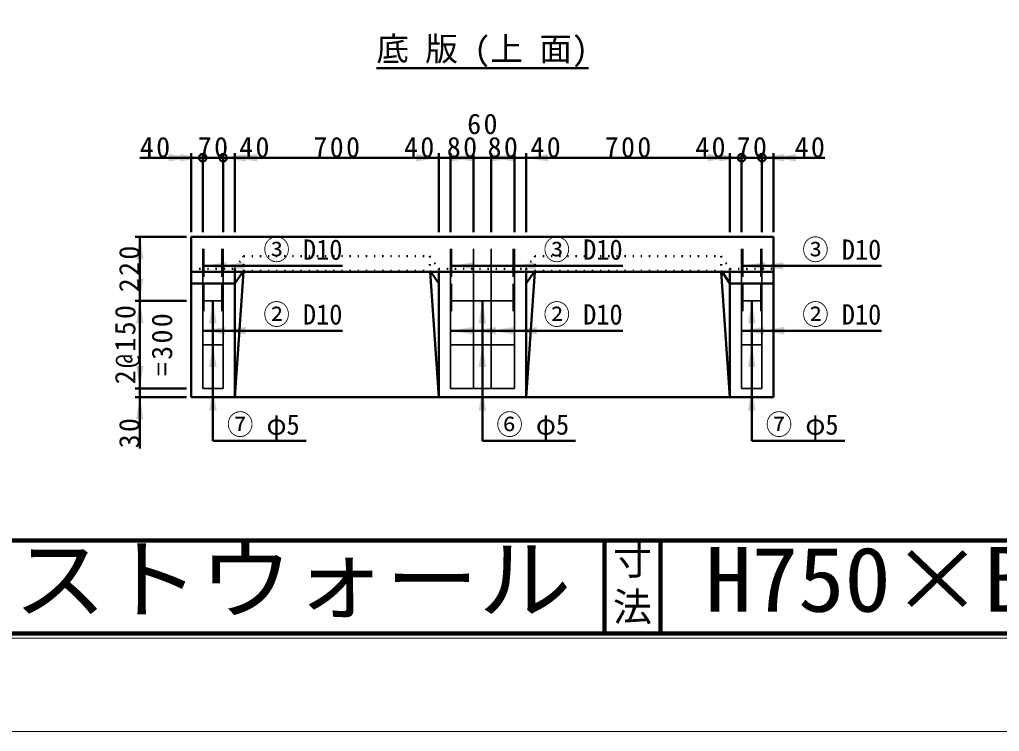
# Model space of a CAD drawing. Units: millimetres, scale not verified. Extents: x -2102 to 2102, y -1485 to 1485.
# Drawn here: x 0 to 1051, y -1485 to -721 of the extents above; entities that cross this region are included whole.
import ezdxf
from ezdxf.enums import TextEntityAlignment as Align

# ---------------------------------------------------------------- set-up
doc = ezdxf.new("R2010")
doc.units = ezdxf.units.MM
doc.header["$LTSCALE"] = 5
doc.linetypes.add('DASHED', pattern=[7.5, 6, -1.5])
doc.linetypes.add('DOTTED', pattern=[1.75, 0.25, -1.5])
doc.layers.add('0-0_V-nasSTD', color=7, linetype='Continuous', lineweight=50)
doc.layers.add('0-1_0', color=7, linetype='Continuous', lineweight=100)
doc.styles.add('ＭＳ ゴシック', font='')
doc.styles.get('ＭＳ ゴシック').set_extended_font_data('MS Gothic')

msp = doc.modelspace()

# ---------------------------------------------------------------- linework, layer by layer
at = {"layer": '0-0_V-nasSTD'}
for p, q in [((382.773, -773.097), (610.273, -773.097)), ((184.023, -869.347), (129.023, -869.347)), ((184.023, -864.347), (184.023, -949.347)), ((196.523, -869.347), (184.023, -869.347)), ((196.523, -864.347), (196.523, -949.347)), ((218.399, -869.347), (196.524, -869.347)), ((218.398, -864.347), (218.398, -949.347)), ((230.898, -869.347), (218.398, -869.347)), ((230.898, -864.347), (230.898, -949.347)), ((449.648, -869.347), (230.898, -869.347)), ((449.648, -864.347), (449.648, -949.347)), ((462.148, -869.347), (449.648, -869.347)), ((462.148, -864.347), (462.148, -949.347)), ((487.148, -869.347), (462.148, -869.347)), ((487.148, -864.347), (487.148, -949.347)), ((505.898, -869.347), (487.148, -869.347)), ((505.898, -864.347), (505.898, -949.347)), ((505.898, -869.347), (530.898, -869.347)), ((530.898, -864.347), (530.898, -949.347)), ((530.898, -869.347), (543.398, -869.347)), ((543.398, -864.347), (543.398, -949.347)), ((543.398, -869.347), (762.148, -869.347)), ((762.148, -864.347), (762.148, -949.347)), ((762.148, -869.347), (774.648, -869.347)), ((774.646, -869.347), (796.521, -869.347)), ((774.648, -864.347), (774.648, -949.347)), ((796.523, -864.347), (796.523, -949.347)), ((796.523, -869.347), (809.023, -869.347)), ((809.023, -864.347), (809.023, -949.347)), ((809.023, -869.347), (864.023, -869.347)), ((179.023, -954.347), (124.023, -954.347)), ((129.023, -954.347), (129.023, -1023.097)), ((184.023, -954.347), (184.023, -1126.222)), ((809.023, -954.347), (184.023, -954.347)), ((809.023, -954.347), (809.023, -1126.222)), ((346.523, -985.472), (197.773, -985.472)), ((647.148, -985.472), (463.398, -985.472)), ((924.648, -985.472), (775.898, -985.472)), ((809.023, -991.847), (184.023, -991.847)), ((230.898, -991.847), (230.898, -1126.222)), ((239.421, -991.847), (230.898, -1004.347)), ((230.898, -1126.222), (240.209, -991.847)), ((440.337, -991.847), (449.648, -1126.222)), ((441.125, -991.847), (449.648, -1004.347)), ((449.648, -1126.222), (449.648, -991.847)), ((543.398, -991.847), (543.398, -1126.222)), ((551.921, -991.847), (543.398, -1004.347)), ((543.398, -1126.222), (552.709, -991.847)), ((752.837, -991.847), (762.148, -1126.222)), ((753.625, -991.847), (762.148, -1004.347)), ((762.148, -1126.222), (762.148, -991.847)), ((230.898, -1004.347), (184.023, -1004.347)), ((809.023, -1004.347), (762.148, -1004.347)), ((179.023, -1023.097), (124.023, -1023.097)), ((129.023, -1116.847), (129.023, -1023.097)), ((207.46, -1173.097), (207.46, -1023.097)), ((496.523, -1173.097), (496.523, -1023.097)), ((785.585, -1173.097), (785.585, -1023.097)), ((346.523, -1054.972), (196.523, -1054.972)), ((647.148, -1054.972), (462.148, -1054.972)), ((924.648, -1054.972), (774.648, -1054.972)), ((179.023, -1116.847), (124.023, -1116.847)), ((124.023, -1126.222), (179.023, -1126.222)), ((809.023, -1126.222), (184.023, -1126.222)), ((207.46, -1173.097), (307.46, -1173.097)), ((496.523, -1173.097), (596.523, -1173.097)), ((785.585, -1173.097), (885.585, -1173.097))]:
    msp.add_line(p, q, dxfattribs=at)
at = {"layer": '0-0_V-nasSTD', "lineweight": 35}
for p, q in [((196.523, -967.16), (196.523, -1116.847)), ((218.398, -967.16), (218.398, -1116.847)), ((462.148, -967.16), (462.148, -1116.847)), ((487.148, -967.16), (487.148, -1116.847)), ((505.898, -967.16), (505.898, -1116.847)), ((530.898, -967.16), (530.898, -1116.847)), ((774.648, -967.16), (774.648, -1116.847)), ((796.523, -967.16), (796.523, -1116.847)), ((196.523, -1023.097), (218.398, -1023.097)), ((462.148, -1023.097), (530.898, -1023.097)), ((774.648, -1023.097), (796.523, -1023.097)), ((196.523, -1069.972), (218.398, -1069.972)), ((462.148, -1069.972), (530.898, -1069.972)), ((774.648, -1069.972), (796.523, -1069.972)), ((196.523, -1116.847), (218.398, -1116.847)), ((462.148, -1116.847), (530.898, -1116.847)), ((774.648, -1116.847), (796.523, -1116.847))]:
    msp.add_line(p, q, dxfattribs=at)
at = {"layer": '0-0_V-nasSTD', "linetype": 'DASHED', "lineweight": 35}
for p, q in [((197.773, -967.16), (197.773, -1034.047)), ((217.148, -967.16), (217.148, -1034.047)), ((463.398, -967.16), (463.398, -1034.047)), ((529.648, -967.16), (529.648, -1034.047)), ((775.898, -967.16), (775.898, -1034.047)), ((795.273, -967.16), (795.273, -1034.047))]:
    msp.add_line(p, q, dxfattribs=at)
at = {"layer": '0-0_V-nasSTD', "linetype": 'DOTTED'}
for p, q in [((230.898, -988.722), (240.273, -974.972)), ((240.273, -974.972), (440.273, -974.972)), ((240.273, -974.972), (240.273, -990.597)), ((440.273, -974.972), (449.648, -988.722)), ((440.273, -974.972), (440.273, -990.597)), ((543.398, -988.722), (552.773, -974.972)), ((552.773, -974.972), (752.773, -974.972)), ((552.773, -974.972), (552.773, -990.597)), ((752.773, -974.972), (752.773, -990.597)), ((184.023, -988.722), (230.898, -988.722)), ((240.273, -990.597), (440.273, -990.597)), ((449.648, -988.722), (543.398, -988.722)), ((449.648, -988.722), (449.648, -991.847)), ((543.398, -988.722), (543.398, -991.847)), ((552.773, -990.597), (752.773, -990.597)), ((762.148, -988.722), (762.148, -991.847))]:
    msp.add_line(p, q, dxfattribs=at)
at = {"layer": '0-0_V-nasSTD', "linetype": 'DASHED'}
msp.add_line((230.898, -988.722), (230.898, -991.847), dxfattribs=at)
at = {"layer": '0-0_V-nasSTD', "lineweight": 100}
for p, q in [((627.5, -1280), (627.5, -1380)), ((687.5, -1280), (687.5, -1380)), ((-1997.5, -1380), (1997.5, -1380))]:
    msp.add_line(p, q, dxfattribs=at)
at = {"layer": '0-0_V-nasSTD', "lineweight": 18}
for points in [[(-2102.5, -1485), (-2102.5, 1485), (2102.5, 1485), (2102.5, -1485)], [(-2002.5, -1385), (-2002.5, 1385), (2002.5, 1385), (2002.5, -1385)]]:
    msp.add_lwpolyline(points, close=True, dxfattribs=at)
at = {"layer": '0-0_V-nasSTD', "linetype": 'DOTTED'}
for points in [[(752.773, -974.972), (762.148, -988.722), (809.023, -988.722)], [(440.337, -991.847), (440.273, -990.597), (441.125, -991.847)], [(551.921, -991.847), (552.773, -990.597), (552.709, -991.847)], [(752.837, -991.847), (752.773, -990.597), (753.625, -991.847)]]:
    msp.add_lwpolyline(points, dxfattribs=at)
at = {"layer": '0-0_V-nasSTD', "linetype": 'DASHED'}
msp.add_lwpolyline([(239.421, -991.847), (240.273, -990.597), (240.209, -991.847)], dxfattribs=at)
at = {"layer": '0-0_V-nasSTD'}
msp.add_lwpolyline([(129.023, -1116.847), (129.023, -1126.222), (129.023, -1181.222)], dxfattribs=at)
for centre in [(196.523, -869.347), (218.399, -869.347), (774.646, -869.347), (796.523, -869.347)]:
    msp.add_circle(centre, 4, dxfattribs=at)
for points in [[(160.023, -869.347), (160.023, -865.347), (184.023, -869.347)], [(160.023, -873.347), (160.023, -869.347), (184.023, -869.347)], [(172.523, -869.347), (172.523, -865.347), (196.523, -869.347)], [(172.523, -873.347), (172.523, -869.347), (196.523, -869.347)], [(218.399, -869.347), (242.399, -869.347), (242.399, -865.347)], [(218.399, -869.347), (242.399, -873.347), (242.399, -869.347)], [(230.898, -869.347), (254.898, -869.347), (254.898, -865.347)], [(230.898, -869.347), (254.898, -873.347), (254.898, -869.347)], [(425.648, -869.347), (425.648, -865.347), (449.648, -869.347)], [(425.648, -873.347), (425.648, -869.347), (449.648, -869.347)], [(462.148, -869.347), (486.148, -869.347), (486.148, -865.347)], [(462.148, -869.347), (486.148, -873.347), (486.148, -869.347)], [(463.146, -869.347), (463.146, -865.347), (487.146, -869.347)], [(463.146, -873.347), (463.146, -869.347), (487.146, -869.347)], [(505.898, -869.347), (529.898, -869.347), (529.898, -865.347)], [(505.898, -869.347), (529.898, -873.347), (529.898, -869.347)], [(506.896, -869.347), (506.896, -865.347), (530.896, -869.347)], [(506.896, -873.347), (506.896, -869.347), (530.896, -869.347)], [(543.398, -869.347), (567.398, -869.347), (567.398, -865.347)], [(543.398, -869.347), (567.398, -873.347), (567.398, -869.347)], [(738.148, -869.347), (738.148, -865.347), (762.148, -869.347)], [(738.148, -873.347), (738.148, -869.347), (762.148, -869.347)], [(750.646, -869.347), (750.646, -865.347), (774.646, -869.347)], [(750.646, -873.347), (750.646, -869.347), (774.646, -869.347)], [(796.523, -869.347), (820.523, -869.347), (820.523, -865.347)], [(796.523, -869.347), (820.523, -873.347), (820.523, -869.347)], [(809.023, -869.347), (833.023, -869.347), (833.023, -865.347)], [(809.023, -869.347), (833.023, -873.347), (833.023, -869.347)], [(125.023, -978.347), (129.023, -978.347), (129.023, -954.347)], [(129.023, -978.347), (129.023, -954.347), (133.023, -978.347)], [(197.773, -985.472), (221.773, -985.472), (221.773, -981.472)], [(197.773, -985.472), (221.773, -989.472), (221.773, -985.472)], [(217.148, -985.472), (241.148, -985.472), (241.148, -981.472)], [(217.148, -985.472), (241.148, -989.472), (241.148, -985.472)], [(463.398, -985.472), (487.398, -985.472), (487.398, -981.472)], [(463.398, -985.472), (487.398, -989.472), (487.398, -985.472)], [(529.648, -985.472), (553.648, -985.472), (553.648, -981.472)], [(529.648, -985.472), (553.648, -989.472), (553.648, -985.472)], [(775.898, -985.472), (799.898, -985.472), (799.898, -981.472)], [(775.898, -985.472), (799.898, -989.472), (799.898, -985.472)], [(795.273, -985.472), (819.273, -985.472), (819.273, -981.472)], [(795.273, -985.472), (819.273, -989.472), (819.273, -985.472)], [(125.023, -999.097), (129.023, -1023.097), (129.023, -999.097)], [(129.023, -1023.097), (129.023, -999.097), (133.023, -999.097)], [(125.023, -1047.097), (129.023, -1047.097), (129.023, -1023.097)], [(129.023, -1047.097), (129.023, -1023.097), (133.023, -1047.097)], [(203.46, -1047.097), (207.46, -1047.097), (207.46, -1023.097)], [(207.46, -1047.097), (207.46, -1023.097), (211.46, -1047.097)], [(492.523, -1047.097), (496.523, -1047.097), (496.523, -1023.097)], [(496.523, -1047.097), (496.523, -1023.097), (500.523, -1047.097)], [(781.585, -1047.097), (785.585, -1047.097), (785.585, -1023.097)], [(785.585, -1047.097), (785.585, -1023.097), (789.585, -1047.097)], [(196.523, -1054.972), (220.523, -1054.972), (220.523, -1050.972)], [(218.398, -1054.972), (242.398, -1054.972), (242.398, -1050.972)], [(462.148, -1054.972), (486.148, -1054.972), (486.148, -1050.972)], [(487.148, -1054.972), (511.148, -1054.972), (511.148, -1050.972)], [(505.898, -1054.972), (529.898, -1054.972), (529.898, -1050.972)], [(530.898, -1054.972), (554.898, -1054.972), (554.898, -1050.972)], [(774.648, -1054.972), (798.648, -1054.972), (798.648, -1050.972)], [(796.523, -1054.972), (820.523, -1054.972), (820.523, -1050.972)], [(196.523, -1054.972), (220.523, -1058.972), (220.523, -1054.972)], [(218.398, -1054.972), (242.398, -1058.972), (242.398, -1054.972)], [(462.148, -1054.972), (486.148, -1058.972), (486.148, -1054.972)], [(487.148, -1054.972), (511.148, -1058.972), (511.148, -1054.972)], [(505.898, -1054.972), (529.898, -1058.972), (529.898, -1054.972)], [(530.898, -1054.972), (554.898, -1058.972), (554.898, -1054.972)], [(774.648, -1054.972), (798.648, -1058.972), (798.648, -1054.972)], [(796.523, -1054.972), (820.523, -1058.972), (820.523, -1054.972)], [(203.46, -1093.972), (207.46, -1093.972), (207.46, -1069.972)], [(207.46, -1093.972), (207.46, -1069.972), (211.46, -1093.972)], [(492.523, -1093.972), (496.523, -1093.972), (496.523, -1069.972)], [(496.523, -1093.972), (496.523, -1069.972), (500.523, -1093.972)], [(781.585, -1093.972), (785.585, -1093.972), (785.585, -1069.972)], [(785.585, -1093.972), (785.585, -1069.972), (789.585, -1093.972)], [(125.023, -1092.847), (129.023, -1116.847), (129.023, -1092.847)], [(129.023, -1116.847), (129.023, -1092.847), (133.023, -1092.847)], [(203.46, -1140.847), (207.46, -1140.847), (207.46, -1116.847)], [(207.46, -1140.847), (207.46, -1116.847), (211.46, -1140.847)], [(492.523, -1140.847), (496.523, -1140.847), (496.523, -1116.847)], [(496.523, -1140.847), (496.523, -1116.847), (500.523, -1140.847)], [(781.585, -1140.847), (785.585, -1140.847), (785.585, -1116.847)], [(785.585, -1140.847), (785.585, -1116.847), (789.585, -1140.847)], [(125.023, -1150.222), (129.023, -1150.222), (129.023, -1126.222)], [(129.023, -1150.222), (129.023, -1126.222), (133.023, -1150.222)]]:
    msp.add_solid(points, dxfattribs=at)
at = {"layer": '0-1_0'}
msp.add_line((-1997.5, -1280), (1997.5, -1280), dxfattribs=at)

# ---------------------------------------------------------------- texts
at = {"layer": '0-0_V-nasSTD', "style": 'ＭＳ ゴシック'}
for s, height, p in [('底 版 (上 面)', 25.66, (382.773, -773.097)), ('寸', 30.79, (636.482, -1326.001)), ('法', 30.79, (636.476, -1375.99))]:
    msp.add_text(s, height=height, dxfattribs=at).set_placement(p, align=Align.BOTTOM_LEFT)
for s, height, width, p in [('③ D10', 21.85, 0.95, (261.57, -985.472)), ('③ D10', 21.85, 0.95, (562.195, -985.472)), ('③ D10', 21.85, 0.95, (839.695, -985.472)), ('② D10', 21.85, 0.95, (261.57, -1054.972)), ('② D10', 21.85, 0.95, (562.195, -1054.972)), ('② D10', 21.85, 0.95, (839.695, -1054.972)), ('⑦ φ5', 21.85, 0.95, (222.508, -1173.097)), ('⑥ φ5', 21.85, 0.95, (511.57, -1173.097)), ('⑦ φ5', 21.85, 0.95, (800.633, -1173.097)), ('プレキャストウォール', 69.65, 1.05, (-405.5, -1377.53)), ('H750×B550×L2000', 69.65, 1.05, (735.75, -1377.492))]:
    msp.add_text(s, height=height, dxfattribs=dict(at, width=width)).set_placement(p, align=Align.BOTTOM_LEFT)
at = {"layer": '0-0_V-nasSTD', "char_height": 21.99, "attachment_point": 7, "style": 'ＭＳ ゴシック'}
for s, insert in [('\\T1.17;60', (480.271, -844.347)), ('\\T1.17;40', (129.023, -869.347)), ('\\T1.17;70', (191.21, -869.347)), ('\\T1.17;40', (235.585, -869.347)), ('\\T1.17;700', (315.273, -869.347)), ('\\T1.17;40', (412.46, -869.347)), ('\\T1.17;80', (458.396, -869.347)), ('\\T1.17;80', (502.149, -869.347)), ('\\T1.17;40', (548.085, -869.347)), ('\\T1.17;700', (627.773, -869.347)), ('\\T1.17;40', (724.96, -869.347)), ('\\T1.17;70', (769.335, -869.347)), ('\\T1.17;40', (831.523, -869.347))]:
    msp.add_mtext(s, dxfattribs=dict(at, insert=insert))
at = {"layer": '0-0_V-nasSTD', "char_height": 21.99, "attachment_point": 7, "rotation": 90, "style": 'ＭＳ ゴシック'}
for s, insert in [('\\T1.17;220', (129.023, -1013.722)), ('\\T1.17;2@150', (129.064, -1112.472)), ('\\T1.17;=300', (164.023, -1103.722)), ('\\T1.17;30', (129.023, -1181.222))]:
    msp.add_mtext(s, dxfattribs=dict(at, insert=insert))

doc.saveas('drawing.dxf')
